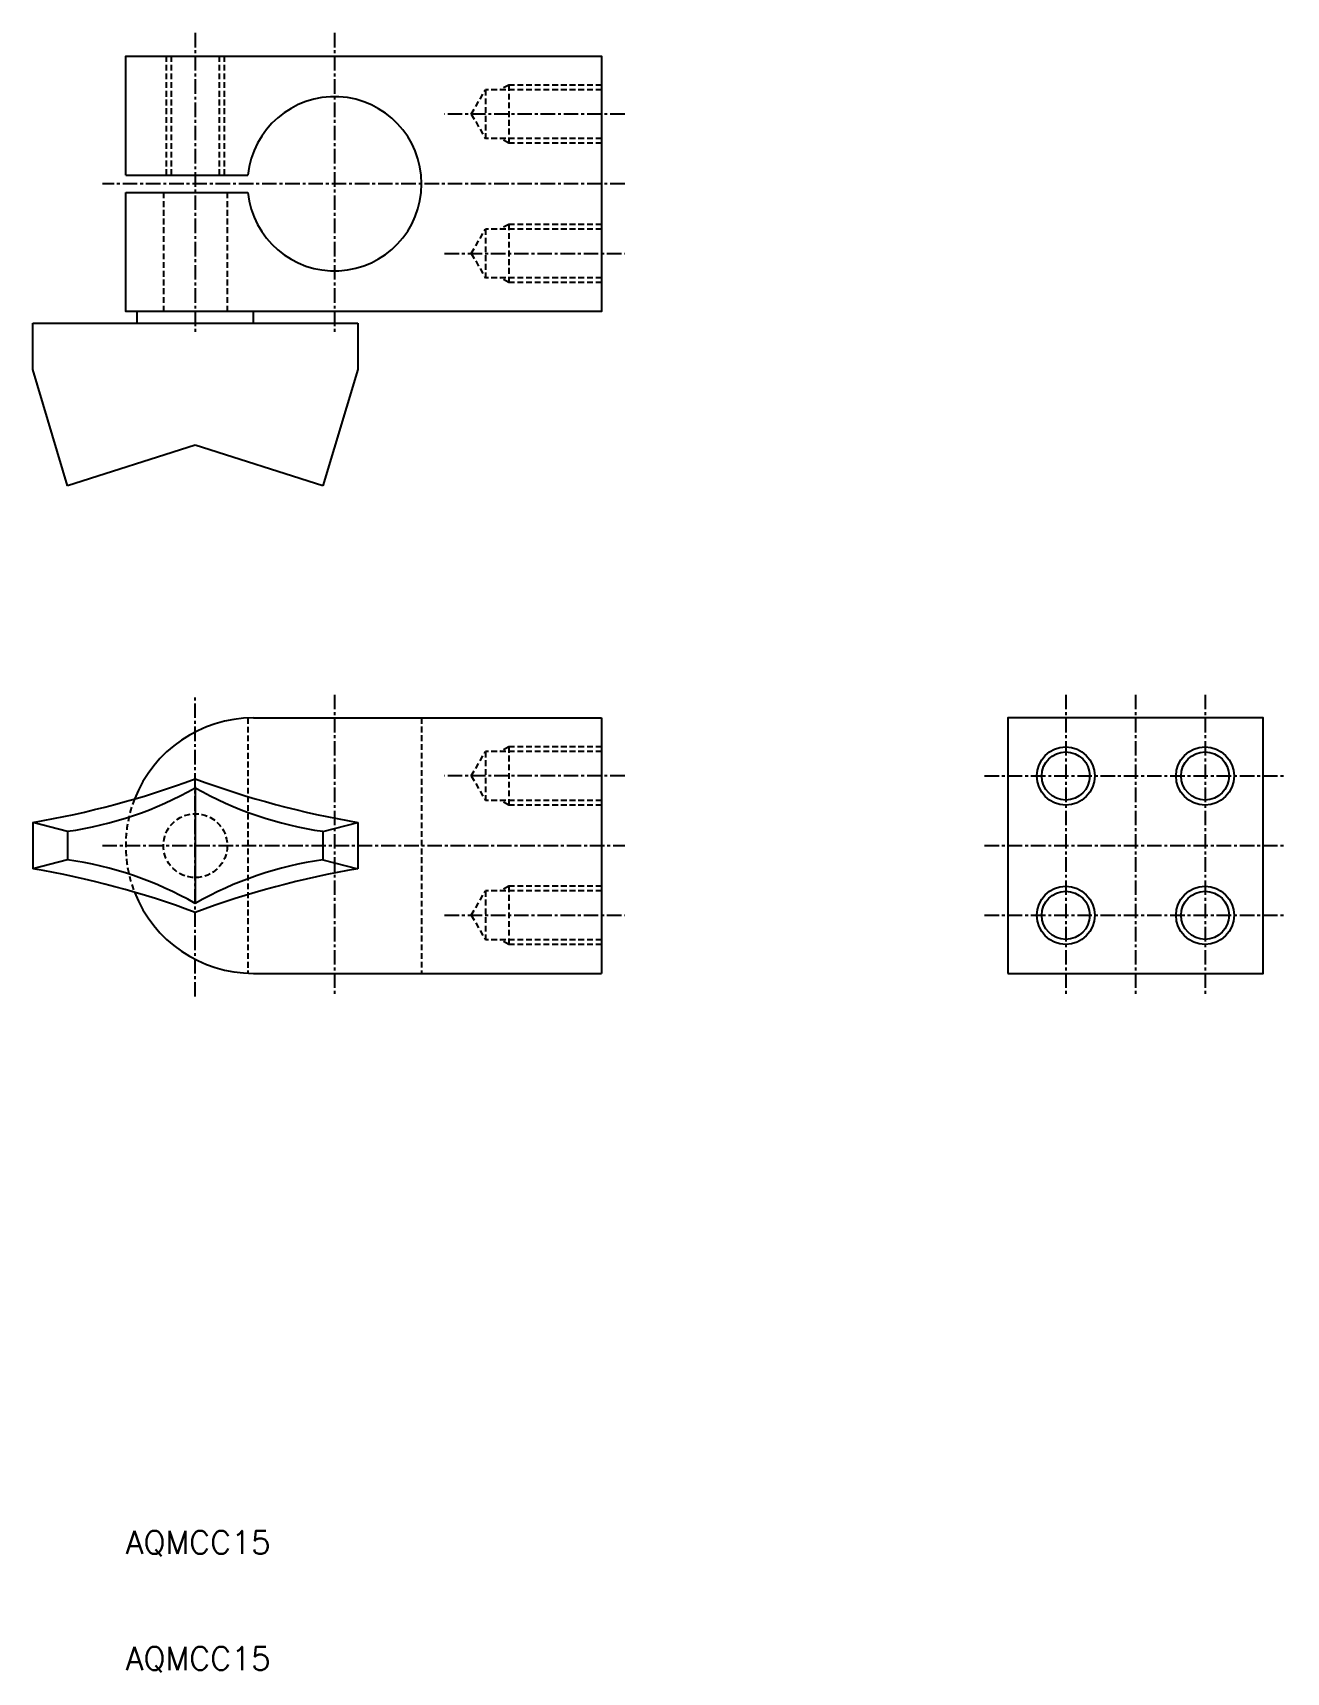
# Model space of a CAD drawing. Extents: x 92 to 200, y -3635 to -3494.
import ezdxf

# ---------------------------------------------------------------- set-up
doc = ezdxf.new("R2010")
doc.units = 0
doc.linetypes.add('CENTER', pattern=[2, 1.25, -0.25, 0.25, -0.25])
doc.linetypes.add('DASHED', pattern=[0.75, 0.5, -0.25])
doc.layers.get('0').update_dxf_attribs({"linetype": 'CONTINUOUS'})
doc.layers.add('CENTER', color=1, linetype='CENTER')
doc.styles.get("Standard").update_dxf_attribs({"font": 'txt', "bigfont": 'BIGFONT'})

msp = doc.modelspace()

# ---------------------------------------------------------------- linework, layer by layer
at = {"color": 3, "linetype": 'DASHED'}
for p, q in [((103.15, -3496.16), (103.15, -3506.41)), ((103.58, -3496.16), (103.58, -3506.41)), ((107.71, -3496.16), (107.71, -3506.41)), ((108.15, -3496.16), (108.15, -3506.41)), ((132.65, -3498.66), (131.95, -3499.06)), ((140.65, -3498.66), (132.65, -3498.66)), ((132.65, -3498.66), (132.65, -3503.66)), ((129.43, -3501.16), (130.65, -3499.06)), ((140.65, -3499.06), (130.65, -3499.06)), ((130.65, -3499.06), (130.65, -3503.26)), ((129.43, -3501.16), (130.65, -3503.26)), ((140.65, -3503.26), (130.65, -3503.26)), ((132.65, -3503.66), (131.95, -3503.26)), ((140.65, -3503.66), (132.65, -3503.66)), ((102.9, -3507.91), (102.9, -3518.16)), ((108.4, -3507.91), (108.4, -3518.16)), ((129.43, -3513.16), (130.65, -3511.06)), ((140.65, -3511.06), (130.65, -3511.06)), ((130.65, -3511.06), (130.65, -3515.26)), ((132.65, -3510.66), (131.95, -3511.06)), ((140.65, -3510.66), (132.65, -3510.66)), ((132.65, -3510.66), (132.65, -3515.66)), ((129.43, -3513.16), (130.65, -3515.26)), ((140.65, -3515.26), (130.65, -3515.26)), ((132.65, -3515.66), (131.95, -3515.26)), ((140.65, -3515.66), (132.65, -3515.66)), ((110.18, -3553.17), (110.18, -3575.14)), ((125.15, -3553.16), (125.15, -3575.16)), ((129.43, -3558.16), (130.65, -3556.06)), ((130.65, -3556.06), (130.65, -3560.26)), ((140.65, -3556.06), (130.65, -3556.06)), ((132.65, -3555.66), (131.95, -3556.06)), ((132.65, -3555.66), (132.65, -3560.66)), ((140.65, -3555.66), (132.65, -3555.66)), ((129.43, -3558.16), (130.65, -3560.26)), ((140.65, -3560.26), (130.65, -3560.26)), ((132.65, -3560.66), (131.95, -3560.26)), ((140.65, -3560.66), (132.65, -3560.66)), ((132.65, -3567.66), (131.95, -3568.06)), ((132.65, -3567.66), (132.65, -3572.66)), ((140.65, -3567.66), (132.65, -3567.66)), ((129.43, -3570.16), (130.65, -3568.06)), ((130.65, -3568.06), (130.65, -3572.26)), ((140.65, -3568.06), (130.65, -3568.06)), ((129.43, -3570.16), (130.65, -3572.26)), ((140.65, -3572.26), (130.65, -3572.26)), ((132.65, -3572.66), (131.95, -3572.26)), ((140.65, -3572.66), (132.65, -3572.66))]:
    msp.add_line(p, q, dxfattribs=at)
at = {"color": 7, "linetype": 'CONTINUOUS'}
for p, q in [((99.65, -3506.41), (110.18, -3506.41)), ((99.65, -3507.91), (110.18, -3507.91)), ((110.65, -3553.16), (140.65, -3553.16)), ((140.65, -3553.16), (140.65, -3575.16)), ((105.65, -3559.1), (105.65, -3569.13)), ((91.65, -3562.16), (91.65, -3566.16)), ((94.65, -3562.93), (91.65, -3562.16)), ((116.65, -3562.93), (119.65, -3562.16)), ((119.65, -3562.16), (119.65, -3566.16)), ((94.65, -3562.93), (94.65, -3565.38)), ((116.65, -3562.93), (116.65, -3565.38)), ((94.65, -3565.38), (91.65, -3566.16)), ((116.65, -3565.38), (119.65, -3566.16)), ((110.65, -3575.16), (140.65, -3575.16))]:
    msp.add_line(p, q, dxfattribs=at)
at = {"linetype": 'CONTINUOUS'}
for p, q in [((100.65, -3519.16), (100.65, -3518.16)), ((110.65, -3519.16), (110.65, -3518.16)), ((91.65, -3523.16), (91.65, -3519.16)), ((91.65, -3519.16), (119.65, -3519.16)), ((119.65, -3519.16), (119.65, -3523.16)), ((94.65, -3533.16), (91.65, -3523.16)), ((119.65, -3523.16), (116.65, -3533.16)), ((105.65, -3529.66), (94.65, -3533.16)), ((116.65, -3533.16), (105.65, -3529.66))]:
    msp.add_line(p, q, dxfattribs=at)
at = {"color": 7, "linetype": 'CONTINUOUS'}
msp.add_lwpolyline([(99.65, -3506.41), (99.65, -3496.16), (140.65, -3496.16), (140.65, -3518.16), (99.65, -3518.16), (99.65, -3507.91)], dxfattribs=at)
msp.add_lwpolyline([(175.65, -3575.16), (197.65, -3575.16), (197.65, -3553.16), (175.65, -3553.16)], close=True, dxfattribs=at)
at = {"color": 3, "linetype": 'CONTINUOUS'}
for centre in [(180.65, -3558.16), (192.65, -3558.16), (180.65, -3570.16), (192.65, -3570.16)]:
    msp.add_circle(centre, 2.5, dxfattribs=at)
at = {"color": 7, "linetype": 'CONTINUOUS'}
for centre in [(180.65, -3558.16), (192.65, -3558.16), (180.65, -3570.16), (192.65, -3570.16)]:
    msp.add_circle(centre, 2.07, dxfattribs=at)
at = {"color": 3, "linetype": 'DASHED'}
msp.add_circle((105.65, -3564.16), 2.75, dxfattribs=at)
at = {"color": 7, "linetype": 'CONTINUOUS'}
for centre, radius, start, end in [((117.65, -3507.16), 7.5, 185.7392, 174.2608), ((110.65, -3564.16), 11, 90, 158.6179), ((78.9, -3486.58), 76.64, 279.5694, 290.4208), ((90.3, -3532.18), 31.05, 278.0401, 299.6093), ((132.39, -3486.58), 76.64, 249.5792, 260.4306), ((120.99, -3532.18), 31.05, 240.3907, 261.9599), ((78.9, -3641.73), 76.64, 69.5792, 80.4306), ((78.9, -3641.73), 76.64, 69.5792, 80.4306), ((90.3, -3596.13), 31.05, 60.3907, 81.9599), ((120.99, -3596.13), 31.05, 98.0401, 119.6093), ((132.39, -3641.73), 76.64, 99.5694, 110.4208), ((132.39, -3641.73), 76.64, 99.5694, 110.4208), ((110.65, -3564.16), 11, 201.3821, 270)]:
    msp.add_arc(centre, radius, start, end, dxfattribs=at)
at = {"color": 3, "linetype": 'DASHED'}
msp.add_arc((110.65, -3564.16), 11, 158.6179, 201.3821, dxfattribs=at)
at = {"layer": 'CENTER', "color": 1, "linetype": 'CENTER'}
for p, q in [((105.65, -3494.16), (105.65, -3520.16)), ((117.65, -3494.16), (117.65, -3520.16)), ((142.65, -3501.16), (127.12, -3501.16)), ((142.65, -3507.16), (97.65, -3507.16)), ((127.12, -3513.16), (142.65, -3513.16)), ((105.65, -3577.16), (105.65, -3551.16)), ((117.65, -3551.16), (117.65, -3577.16)), ((180.65, -3551.16), (180.65, -3577.16)), ((186.65, -3551.16), (186.65, -3577.16)), ((192.65, -3551.16), (192.65, -3577.16)), ((142.65, -3558.16), (127.12, -3558.16)), ((173.65, -3558.16), (199.65, -3558.16)), ((97.65, -3564.16), (142.65, -3564.16)), ((173.65, -3564.16), (199.65, -3564.16)), ((127.12, -3570.16), (142.65, -3570.16)), ((173.65, -3570.16), (199.65, -3570.16))]:
    msp.add_line(p, q, dxfattribs=at)

# ---------------------------------------------------------------- texts
at = {"color": 7, "linetype": 'CONTINUOUS'}
for p in [(99.65, -3625.16), (99.65, -3635.16)]:
    msp.add_text('AQMCC15', height=2, dxfattribs=at).set_placement(p)

doc.saveas('drawing.dxf')
